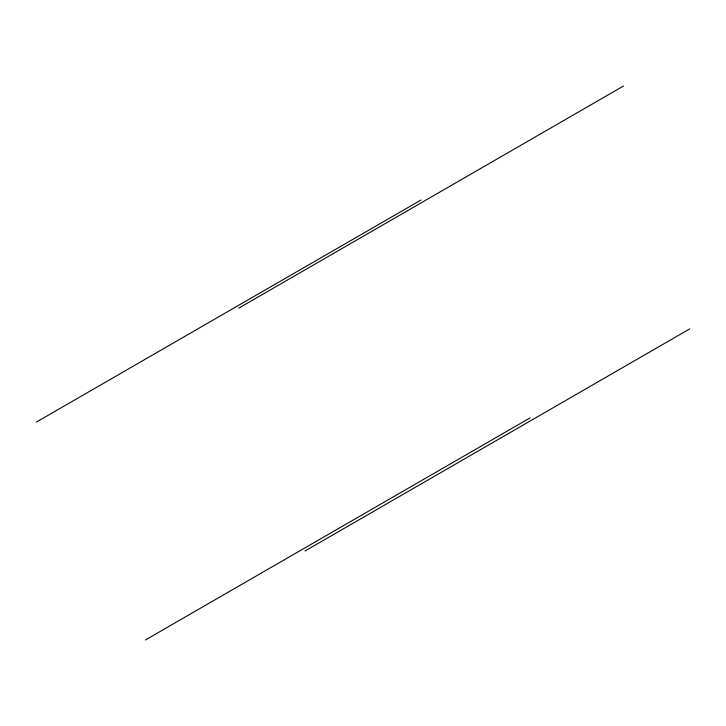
<?xml version="1.0" encoding="UTF-8"?>
<svg xmlns="http://www.w3.org/2000/svg" width="726" height="726" viewBox="0 0 726 726"><rect width="100%" height="100%" fill="white"/><g stroke="black" fill="none" stroke-linecap="round" stroke-linejoin="round"><path stroke-width="1.09" d="M36.3 422.133L420.998 200.031M238.763 308.142L623.471 86.031M145.445 639.969L530.143 417.858M305.002 551.007L689.7 328.905"/></g></svg>
